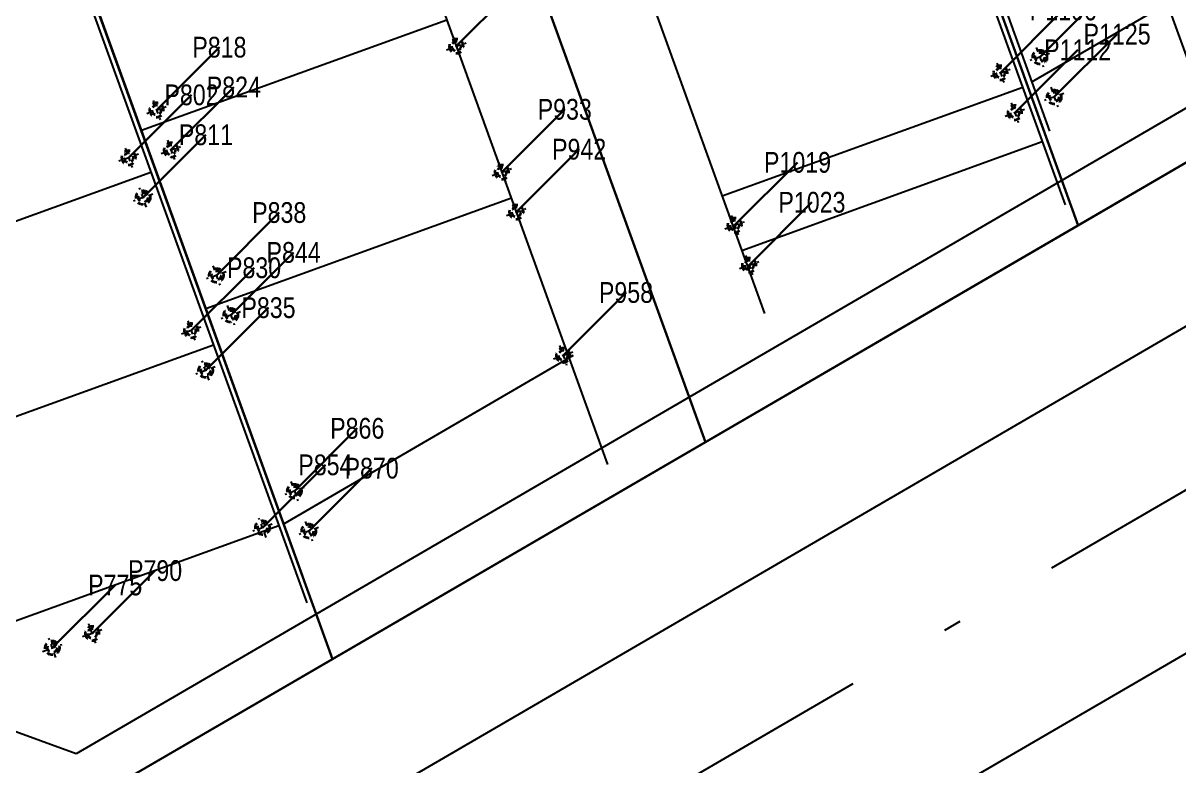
# Model space of a CAD drawing. Header units: millimetres. Extents: x 0 to 571985, y 0 to 2066666.
# Drawn here: x 568588.18 to 568612.7, y 2064354.75 to 2064370.5 of the extents above; entities that cross this region are included whole.
import ezdxf
from ezdxf.enums import TextEntityAlignment as Align
from ezdxf.xclip import XClip

# ---------------------------------------------------------------- set-up
doc = ezdxf.new("R2010")
doc.units = ezdxf.units.MM
for name, pattern in [('ACAD_ISO10W100', [18.5, 12, -3, 0.5, -3]), ('CENTER', [3, 1.5, -0.5, 0.5, -0.5]), ('CENTER2', [1.125, 0.75, -0.125, 0.125, -0.125]), ('HIDDEN', [0.75, 0.5, -0.25])]:
    doc.linetypes.add(name, pattern=pattern)
for name, color, linetype in [('01.AXIS', 160, 'CENTER2'), ('BoThamCo', 94, 'Continuous'), ('CDC.01.AXIS', 160, 'CENTER2'), ('ChiaLo', 128, 'CENTER'), ('datOBt', 42, 'Continuous'), ('datOlienke', 42, 'Continuous'), ('LogDg', 7, 'Continuous'), ('LoLK', 6, 'Continuous'), ('RANHGIOI', 2, 'HIDDEN'), ('TimDg', 222, 'Continuous'), ('ViaHeS', 32, 'Continuous')]:
    doc.layers.add(name, color=color, linetype=linetype)
for name, color, linetype, lineweight in [('A-TUONG', 255, 'Continuous', 35), ('boDnv', 54, 'Continuous', 25), ('E- RANH GIOI', 1, 'CENTER', 13), ('kata_text', 254, 'Continuous', 30)]:
    doc.layers.add(name, color=color, linetype=linetype, lineweight=lineweight)
doc.styles.add('kata_dim', font='vnrms.shx', dxfattribs={"width": 0.66, "oblique": 7})
doc.styles.add('kata_text', font='arial.ttf', dxfattribs={"width": 0.8})
doc.styles.add('rms', font='romans.shx', dxfattribs={"width": 0.7, "bigfont": 'vns.shx'})
doc.linetypes.add('ADL', pattern='A,0.125,-0.15,["++",rms,S=0.5,R=0,X=0,Y=-0.2245],-1.35,1.125', length=2.75)
doc.dimstyles.new('kata_dim_iso', dxfattribs={"dimtxt": 2.5, "dimasz": 1.5, "dimexe": 1.5, "dimexo": 2.5, "dimtad": 1, "dimdec": 0, "dimzin": 0, "dimdsep": 46, "dimtxsty": 'kata_dim', "dimblk": 'kata_block_ArchTick', "dimcen": 0.09, "dimdle": 1.2, "dimclrd": 8, "dimclre": 8, "dimclrt": 3, "dimadec": 0, "dimazin": 0, "dimtfac": 1, "dimtdec": 0, "dimtix": 1, "dimtofl": 0, "dimtmove": 0, "dimatfit": 3, "dimfxl": 3.75, "dimfxlon": 1, "dimtolj": 1, "dimtzin": 0, "dimarcsym": 0})

# ---------------------------------------------------------------- blocks, each defined once
blk = doc.blocks.new('NEN')
at = {"layer": 'boDnv', "color": 10, "linetype": 'ADL', "ltscale": 0.25}
for points in [[(9.135359026608057, -145.2125740915071), (3.992611098452471, -143.3445766749792), (-37.43428030260839, -28.80586730875075), (-34.86410555709153, -22.83283080765978), (-8.04750639386475, -11.14387365942821), (-2.559041563072242, -13.50553907058202), (37.28898644424044, -123.6789444207679), (34.9153011807939, -130.2138918824494)], [(-60.77620542817749, -174.6962840363849), (-66.48328283778392, -171.9395730136894), (-108.5087204030715, -55.7459795163013), (-105.8590447856113, -50.09356570662931), (-78.42663770995568, -40.17168553941883), (-72.77422390063293, -42.82136115664616), (-30.43689598282799, -159.877281447174), (-33.11021318344865, -165.4117129042279)], [(79.62687340052798, -120.3978734593838), (85.35573884751648, -122.1077631192748), (98.44038573477883, -148.2693321285769), (96.58161735674366, -154.4970052819699), (27.1117276182631, -194.9143496286124), (21.96897969022393, -193.0463522120845), (11.82465383468661, -164.9989184890874), (14.19833909813315, -158.4639710285701)]]:
    blk.add_lwpolyline(points, close=True, dxfattribs=at)
at = {"layer": 'BoThamCo'}
for points in [[(-54.31267545348965, -43.14741630642675), (-17.61476345011033, -144.6112562210765, 1), (-14.3234282459598, -143.4208308451343), (-51.02134024910629, -41.95699093048461, 1)], [(-44.1962884159293, -339.7476335950196, 0.01002229398740908), (-6.391242290730588, -326.2115183053538, 0.9907412272363626), (-7.667181021068245, -322.9522664861288, -0.01001416821461539), (-45.3098233678611, -336.4295429191552), (-148.347447777749, -371.0084636590909, 1), (-147.2339128400199, -374.3265543414745)]]:
    blk.add_lwpolyline(points, format="xyb", close=True, dxfattribs=at)
at = {"layer": 'ChiaLo', "ltscale": 5}
for points in [[(22.48262376349885, -138.6041112015955), (-21.83819383813534, -16.06416010949761)], [(-46.61859319650102, -170.9998688641936), (-92.48296278342605, -44.19224413670599)], [(-100.6212374222232, -80.49373021232896), (-63.00597794586793, -66.88886878197081)], [(-98.58050820766948, -86.13601913372986), (-60.9652487313142, -72.53115770337172)], [(-96.53977899311576, -91.77830805513076), (-58.92451951676048, -78.17344662477262)], [(-94.49904977867845, -97.42059697653167), (-56.88379030220676, -83.81573554617353)], [(-92.45832056412473, -103.0628858979326), (-54.84306108765304, -89.45802446757443)], [(30.38940781459678, -134.003971272381), (25.26774131914135, -119.8433849876747)], [(14.57583971240092, -143.20425113081), (8.340874554938637, -125.9655726314522)], [(15.97437321080361, -179.4123524001334), (92.78416041773744, -134.7246808013879)]]:
    blk.add_lwpolyline(points, dxfattribs=at)
at = {"layer": 'datOBt'}
blk.add_lwpolyline([(79.49811875342857, -119.315852370346), (86.05649714812171, -121.2733260635287), (99.51182368712034, -148.1760355385486), (97.42663754918613, -155.1623055255041), (27.21014339686371, -196.0140217675362), (21.18775345175527, -193.8265124794561), (10.76099296950269, -164.9981923194136), (13.3821675570216, -157.7818867384922)], close=True, dxfattribs=at)
at = {"layer": 'datOlienke'}
for points in [[(9.233774805208668, -146.3122462304309), (3.211384859983809, -144.1247369425837), (-38.50920975196641, -28.77398531138897), (-35.62631696776953, -22.0741981244646), (-8.050070708966814, -10.05412209359929), (-1.765962567180395, -12.75814977637492), (38.35264730942436, -123.6796705904417), (35.73147272190545, -130.8959761725273)], [(-60.84429510252085, -175.7739445625339), (-67.28509311180096, -172.6628217245452), (-109.5899848429253, -55.69658228638582), (-106.5886850870447, -49.29406717256643), (-78.3772404800402, -39.09042109944858), (-71.97472536668647, -42.09172085532919), (-29.35330863879062, -159.9331011343747), (-32.3928912904812, -166.2257931653876)]]:
    blk.add_lwpolyline(points, close=True, dxfattribs=at)
at = {"layer": 'LogDg'}
for points in [[(34.29627934622113, -348.7657205443829, -0.1246657798812408), (14.11354708799627, -339.7707537985407, 0.2629367667164581), (-5.331122650881298, -336.7708804975264, -0.0093448861816334), (-40.95930880331434, -349.4731436853763), (-145.8680723966099, -384.6800095464569, 0.4052568048599447), (-155.4559765766608, -403.2345153645147), (-146.5573141133646, -432.719750760356), (-158.0455204886384, -436.1868986212648), (-166.5718085390981, -407.9355056444183, 0.4232274080272537), (-185.7044202957768, -398.0488694803789), (-272.0773986236891, -427.0352168343961, 0.4065199173239304), (-277.1808489316609, -436.9641538935248), (-262.9472513485234, -483.3972716603894), (-271.5520452110795, -486.0349832554348), (-285.5926128193969, -440.2315716135781, 0.4219492915589893), (-295.7865738342516, -434.9918996153865), (-422.2600438954541, -477.4357750662602, 0.3468311455305138), (-427.6835616462631, -485.7262348234653), (-426.6624605812831, -497.249087563483, 0.1098508434369424), (-417.2095136656426, -527.045369184576), (-422.3983479177114, -530.0580090736039, -0.1098508434394714), (-432.6390404097037, -497.7787039845716), (-433.1943761169678, -491.5118888805155, 0.4849671442629072), (-443.7084045754746, -484.633739579469), (-484.1993264361518, -498.2222941075452, 0.367009995740145), (-492.2282128072111, -511.5103090975899), (-484.4021833750885, -560.0116658185143), (-490.3255680758739, -560.9674449162558), (-497.4328573270468, -516.9204381546006, 0.4575121343061496), (-512.8890439668903, -507.3876917762682), (-525.337411860819, -511.3137803694699, 0.375227047875502), (-533.5537957799388, -524.7953446214087, 0.0494446077986198), (-523.248268238618, -562.1180552095175), (-518.4038580228807, -576.5773649825715), (-525.5153387702303, -578.9599773285445), (-530.3067144589731, -564.6589618825819, -0.0442762420745262), (-540.2209701162064, -530.0359311103821, 0.4483491219588146), (-555.6135538989911, -520.8625440734904), (-568.8527564661345, -525.0380538604222), (-576.0715773432748, -502.1494878225494), (-552.3905954875518, -494.6807470584754, 0.3333358165575122), (-544.0028458365705, -482.9756999663077), (-545.8647843094077, -397.3050282343756, 0.120558977139746), (-569.9983498048969, -307.1979523275513), (-621.9793475940824, -219.7121832445264, 0.3349428730565918), (-635.3588319061091, -214.2393422403838), (-686.9309797416208, -227.8546354575083), (-689.8026436100481, -216.9773174913134), (-647.9573339804774, -205.9299559935462, 0.4981914510303347), (-640.7040659333579, -188.1978519575205), (-654.3784512504935, -165.183401154587, -0.1449785006445813), (-668.8526898410637, -108.0611985353753), (-659.8453048655065, 118.2304685944691, 0.4280877767542854), (-671.9240427541081, 130.7074180594645), (-689.2219819126185, 130.5802273314912), (-689.3047002640087, 141.8299232246354), (-670.3440260862699, 141.9693399455864, 0.4004741393392213), (-658.4417540146969, 153.4917417173274), (-657.8282681736164, 168.9042875436135), (-656.0597735294141, 189.3737533113454), (-648.587609265931, 188.7281828494743), (-650.3411241833819, 168.4321001374628), (-650.8885904261842, 154.6781583337579, 0.4253445715659649), (-638.9212427333696, 142.2009068296757), (-621.6126933796331, 142.3281755745411, 0.4026509643918764), (-609.707179718418, 153.940497081494), (-609.3868622465525, 163.8585706413724, -0.0198665913619288), (-608.2266326659592, 179.9420845555142), (-606.8004730622051, 192.6519990905654), (-600.8378922767006, 191.9829472396523), (-602.2640518801054, 179.273032707395, 0.0198665913736632), (-603.3899889622116, 163.6648935673293), (-603.6762275611982, 154.8020130237564, 0.425871475322759), (-591.5942480823724, 142.4149832946714), (-548.3623351545539, 142.7328650054988), (-548.2796168022323, 131.4831691095605), (-592.8866742029786, 131.1551760395523, 0.4017886036268251), (-604.7909849073039, 119.5784634037409), (-607.7538210147759, 35.57125063450076, -0.0059835578369214), (-607.9831587348599, 30.71819142554887, 0.4624623566101164), (-599.1770736501785, 22.28710818546824), (-555.3773518754169, 26.8008734814357), (-554.7622814135393, 20.83248271560296), (-603.2421368046198, 15.83640785655007, 0.3556126631572654), (-610.3809183033882, 8.688677939586341), (-613.7935364348814, -24.83777977363206, 0.4753476817702466), (-605.0145670375787, -33.60575856361538), (-508.267539359862, -23.63552683126181, 0.01607196613374), (-476.8057064540917, -19.36752837034874, 0.3739200414703855), (-470.1383224737365, -11.25904120551422), (-470.7045836194884, 9.3479020036757), (-464.7068476536078, 9.512714649550617), (-464.2352970461361, -7.647595000453293, 0.461916293586825), (-454.7466747702565, -15.28755263634957), (-421.5812160966452, -8.993303748546168, 0.0205674290828889), (-382.014764922671, 0.2159196452703327), (-299.7637433090713, 22.96281221555546, 0.4150041201205401), (-292.7982491637813, 35.29251482058316), (-296.9693465661258, 50.21799815748818), (-285.4121637544595, 53.44778536865488), (-281.2178257950582, 38.43914009141736, 0.4134234463224298), (-268.9213485846994, 31.49241617135704), (-169.9684402433923, 58.85829116543755, 0.4277016234696195), (-164.4960537843872, 69.0522719186265), (-169.6234711797442, 84.75361699960195), (-163.9198864111677, 86.61617460963316), (-158.4792555337772, 69.95569697231986, 0.4008529283221588), (-148.7420826226007, 64.72853650641628), (-123.8969600369455, 71.59956769063137, 0.437327107829602), (-113.7947357149096, 91.17323218542151), (-114.4623362950515, 93.01311536249705), (-128.5505432080245, 136.1544828796759), (-105.7362041493179, 143.6047133123502), (-91.76882965897676, 100.8333627805114), (-90.90998701797798, 98.46642336063087, 0.4297542289755008), (-70.9566198461689, 89.77177607244812, 0.0010786648149026), (-63.93359856237657, 92.7659228274133, 0.0014744002071299), (-62.34210456162691, 93.45405392465182), (-47.53430226258934, 99.90855494141579, 0.3865360149271803), (-43.12613018171396, 109.7255658265203), (-48.30147215083707, 125.5736670994665), (-42.59788739378564, 127.436224706471), (-38.07614002469927, 113.5895821715239, 0.4424435993488592), (-27.27475273516029, 108.7393915755674), (111.6174999594223, 169.2804609455634, 0.4142135623479493), (115.7544930960285, 179.8106692906003), (109.3612778938841, 194.4778707604855), (114.8614784494275, 196.8753264623228), (121.2546936593717, 182.208124975441, 0.4142135623999442), (131.7849020048743, 178.0711318387184), (252.9700206073467, 230.8939245406073), (276.8715140144341, 241.3122303965501), (291.5789559965488, 249.056852357462, 0.4198373500683886), (295.2671894438099, 261.3654298323672), (290.9500380031532, 269.1961866004858), (301.4588235805277, 274.9897542137187), (306.0577889792621, 266.6478232163936, 0.4087170928909804), (318.1356007927097, 263.0311074645724), (326.5464246325428, 267.46393470373), (332.1477299416438, 256.8363087414764), (324.2328080678126, 252.6557133654132, 0.4194662506733147), (320.5546221035765, 240.3524347804487), (397.0924474310596, 101.5226758436766, 0.4336425714191151), (408.4134911808651, 98.64864840358496), (440.7865088158287, 119.3860591554549), (444.0228988390882, 114.3337547695264), (410.4277472221293, 92.81347308959812, 0.3950478591356143), (407.7370768684195, 82.21468883147463), (451.0561694777571, 3.639433299656957, -0.0055762461036101), (472.2193723085802, -35.78139715944417, 0.4220170457770137), (490.0658942151349, -41.11815114459023), (502.9949658159167, -33.91820207051933), (514.6716208813014, -54.88617113046348), (500.2954070724081, -62.89200561633334, 0.4041933322591431), (495.0522026685067, -80.18092904845253), (502.5021754556801, -94.71098336251453), (491.8239669348113, -100.1860050775576), (485.0945875765756, -87.06136014754884, 0.4245561171500276), (467.1920202277834, -81.64036487252451), (316.1644024878042, -165.9130056535359), (307.2109560912941, -171.1151354645845, 0.3960005967415532), (304.0749832683941, -181.6108752004802), (326.1471909089014, -225.7422597403638), (318.0978215954965, -229.7681327713653), (296.726359265158, -187.0378251534421, 0.4326641440641966), (285.5523421983235, -183.6991930285003), (178.0715809733374, -246.1476455426309, 0.3897719342424495), (174.8600444270996, -256.4881370894145), (194.0999455555575, -297.1258275085129), (188.6770265548257, -299.6933067212813), (170.2313283190597, -260.7330974426586, 0.4390850403021555), (158.9817475291202, -257.239217129536), (145.4963118317537, -265.0745225476567, -0.0134524192283531), (97.70133368717507, -291.150503329467, 0.262925858503226), (86.85306584485807, -307.5633501864504, -0.1620678458419849), (76.01520611695014, -333.8417583054397, 0.2703228810245677), (72.31826137693133, -353.6529180854559), (79.98090749850962, -375.0735400244594), (57.38291990023572, -383.1573567553423), (49.72034179442562, -361.7369249525946, 0.2703245738334852), (34.29627934622113, -348.7657205443829)], [(-54.54777082498185, -43.23244669032283), (-17.84985882195178, -144.6962866047397, 0.9999999999353631), (-14.0883328744676, -143.3358004607726), (-50.78624487749767, -41.87196054635569, 1.000000000064636), (-54.54777082521468, -43.23244669032283)], [(49.53637964907102, -260.0654923813418, -0.2699449570361327), (34.09481406200211, -247.1532176176552), (22.99926209100522, -216.4757962685544, -0.3624568435240875), (26.49927695083898, -206.8399723563343), (119.6846709583187, -152.6250287145376, -0.414383604057916), (136.0950054051355, -156.9687729713041), (142.2222439397592, -167.5144347986206, 0.4142135623498612), (153.1584519909229, -170.4125986055005), (250.593018430518, -113.8011843743734, -0.4326641440509916), (261.7670354971197, -117.139816499548), (278.7985161260003, -151.1927229035646, -0.3960005967106472), (275.6625433031004, -161.688462638529), (133.4392683813348, -244.3230041975621, -0.0129992497524106), (88.37141476594843, -268.964142621262, -0.2781172685846299), (67.76741669920739, -267.5573573294096, 0.1108475370652029), (49.53637952602003, -260.0654931012541)]]:
    blk.add_lwpolyline(points, format="xyb", dxfattribs=at)
for points in [[(-9.551515261409804, -7.434165647719055), (-39.86628524912521, -20.64283095952123, 0.3956287128494158), (-44.19376489915885, -30.69785519642755), (-2.58249322057236, -145.7463464725297, 0.4679364043365623), (8.963595709647052, -149.9402258126065), (37.95513723837212, -133.0730460705236, 0.3624568435447342), (41.45515209855512, -123.4372221585363), (1.167108879424632, -12.04724531271495, 0.4330458965175016)], [(-107.6090497013647, -46.47292271349579), (-76.57646062993445, -35.24891203036532, -0.4142135623706253), (-66.33243644866161, -40.0509916394949), (-23.72730616375338, -157.8473425095435, -0.4210431921595205), (-28.70510270516388, -168.1526193243917), (-59.99882489489391, -178.6546388093848, -0.4074167562561199), (-70.06713214400224, -173.791306566447), (-112.4111293100286, -56.71694689546712, -0.4142135623727668)], [(102.331932720379, -147.107968846336), (88.88554362382274, -120.2231289804913, 0.4328364540872843), (77.70751164329704, -116.8868311594706), (8.522908357786946, -157.1381968227215, 0.3624568435590229), (5.022893498302437, -166.7740207344759), (15.393875379581, -195.448122005444, 0.4679364043419005), (26.93996431014966, -199.6420013445895), (99.19997481105383, -157.6013742785435, 0.3958327164936001)], [(-44.1167491863016, -339.9846431114711, 0.0100228539561194), (-6.300171115086414, -326.4443510253914, 0.9913355252568584), (-7.756147409556434, -322.7186321953777, -0.0100141682146343), (-45.38936259783804, -336.1925334027037), (-148.4269870076096, -370.7714541426394, 1), (-147.1543736101594, -374.5635638576932)]]:
    blk.add_lwpolyline(points, format="xyb", close=True, dxfattribs=at)
at = {"layer": 'LoLK'}
for points in [[(-60.96524873143062, -72.53115770337172), (-63.00597794610076, -66.88886878173798), (-81.81360768456943, -73.69129949714988), (-79.77287846966647, -79.33358841831796)], [(-58.92451951664407, -78.17344662500545), (-60.96524873119779, -72.53115770337172), (-79.77287846966647, -79.33358841901645), (-77.73214925534558, -84.97587734018452)], [(-56.88379030220676, -83.81573554640636), (-58.92451951676048, -78.17344662500545), (-77.73214925487991, -84.9758773399517), (-75.69142004079185, -90.6181662613526)], [(-54.84306108753663, -89.45802446780726), (-56.88379030209035, -83.81573554617353), (-75.69142004067544, -90.61816626158543), (-73.65069082612172, -96.26045518321916)], [(-52.80233187321573, -95.1003133887425), (-54.84306108776946, -89.4580244680401), (-73.6506908260053, -96.26045518298633), (-71.60996161145158, -101.9027441048529)], [(-73.65069082635455, -96.2604551827535), (-75.69142004067544, -90.61816626111977), (-94.49904977867845, -97.42059697606601), (-92.45832056424115, -103.0628858974669)], [(38.35264730954077, -123.6796705909073), (35.61193767539226, -116.1020480943844), (25.26774131902494, -119.8433849879075), (30.38940781448036, -134.003971272381), (35.73147272190545, -130.895976172993)], [(25.26774131902494, -119.8433849876747), (16.80430793692358, -122.9044788095634), (22.48262376349885, -138.6041112013627), (30.38940781459678, -134.0039712726139)], [(16.80430793680716, -122.9044788093306), (8.340874554822221, -125.9655726314522), (14.57583971240092, -143.20425113081), (22.48262376338243, -138.6041112015955)], [(8.340874554822221, -125.9655726309866), (-2.003321800846606, -129.7069095242769), (3.211384860100225, -144.1247369432822), (9.233774805208668, -146.3122462304309), (14.57583971228451, -143.2042511305772)]]:
    blk.add_lwpolyline(points, close=True, dxfattribs=at)
at = {"layer": 'RANHGIOI', "color": 1, "ltscale": 9, "const_width": 1}
blk.add_lwpolyline([(460.0002608364448, -51.29896371345967, 0.006594107435328542), (435.2929911182728, -5.050918132066727), (303.0784757988295, 234.7691866031382), (284.6716201863019, 225.0765331583098), (-55.99284061836079, 76.58595611830242), (-56.83866986131761, 76.22319068433717, -0.005137433380439285), (-90.74293923540972, 62.09280168754049), (-377.2168801384978, -17.13286422030069, -0.02056742908652707), (-418.2250238711713, -26.67764636431821), (-463.4433179846965, -35.25932166492566, -0.02121833569223638), (-506.4223279642174, -41.54069912619889), (-623.6381061704597, -53.62033091927879), (-626.4644317809725, -70.88383709453046, 0.1285739781783505), (-620.4203359626699, -135.3604905081447), (-615.5047763336916, -148.8597172754817, 0.03940831777614574), (-607.1434446739731, -167.1883905101568), (-594.1724651155528, -190.5545449126512), (-547.5695588345407, -259.4930148159619, -0.1198699787172983), (-522.7037935878616, -326.3974992926233), (-507.9167651556199, -451.947036530124), (-504.4749816826079, -473.2772870000917), (-499.2712628248846, -471.6360870120116), (-50.47988043015357, -321.0239030651283, 0.05068378633206799), (130.4249903328018, -239.1350950314663), (301.3185663222102, -139.8425403106958)], format="xyb", close=True, dxfattribs=at)
at = {"layer": 'RANHGIOI', "color": 5, "ltscale": 20, "const_width": 3}
blk.add_lwpolyline([(77.12641439645085, -402.7222436082084), (-90.74293923878577, 62.0928016861435)], dxfattribs=at)
at = {"layer": 'TimDg', "linetype": 'ACAD_ISO10W100', "ltscale": 0.75}
for points in [[(80.71024811756797, -412.7407079888508), (34.27783704386093, -282.9407527891453), (-103.1383642241126, 96.99300055368803), (-128.2290925632697, 173.8266486825887)], [(-69.2329716536915, -184.9180030110292), (-156.4988483571215, 56.35814760858193)], [(26.36317523813341, 11.49131639534608), (109.6341982644517, -155.0015690522268)], [(47.398640731466, -131.0496383272111), (0, 0)], [(9.14898940443527, -213.4635200267658), (246.061904402799, -75.62839604145847)]]:
    blk.add_lwpolyline(points, dxfattribs=at)
blk.add_lwpolyline([(-358.6332583188778, -282.0393179897219), (-15.31849009322468, -166.8245677698869, 0.05082929117719046), (-9.77680878690444, -164.3141193853226), (222.7352653577691, -29.03938956279308)], format="xyb", dxfattribs=at)
at = {"layer": 'ViaHeS', "elevation": 3.0256135e-09}
blk.add_lwpolyline([(-483.3620332233841, -504.2701624135952), (-441.2102577695623, -490.1242335743736), (-436.0287204216002, -493.5139321684837), (-435.6273303239141, -498.0435121944174, 0.109850843434408), (-424.9927650438622, -531.5643290185835), (-414.6150965393754, -525.5390492395964, -0.1098508434386373), (-423.6741706669563, -496.9842793527059), (-424.3422501670429, -489.4451806664001), (-420.0009567659581, -483.006496314425), (-295.2485857934225, -441.1402132653166), (-289.0430001314962, -444.329869708512), (-275.8544421459083, -487.3538390544709), (-258.6448544141604, -482.0784158613533), (-271.9723939823452, -438.6010581026785), (-268.6975989835337, -432.2298324676231), (-181.633558977861, -403.0115682075266), (-172.9747895961627, -407.4859234914184), (-163.7896236754023, -437.9204725525342), (-140.8132109228754, -430.9861768295523), (-150.2111657873029, -399.8465631455183), (-145.5974022439914, -390.9180109926965), (-39.02623859152663, -355.1532518335152, 0.00854505725447), (-6.235198536654934, -343.5215795903932, -0.2491929108017262), (12.37514242075849, -345.9636118854396, 0.099750363567013), (30.77203662553802, -354.1806715594139, -0.2569490066293848), (45.21490332507528, -366.956843848573), (51.73317088955082, -385.1784011244308), (85.63032036134973, -373.0526159026194), (79.11205279477872, -354.8310586204752, -0.2569490066569858), (82.1742195134284, -335.7929363835137, 0.1369182594034541), (92.60684876306914, -310.4380371225998, -0.2491929108081194), (103.3078007012373, -295.0173387336545, 0.0126585462628185), (148.5105784242041, -270.2624119943939), (162.15726042795, -262.3334192754701), (168.6200676443987, -264.3406296176836), (185.9655670531793, -300.9770463276654), (196.8114050602308, -295.8420879004989), (179.0327040727716, -258.2906814764719), (181.2163792680949, -251.2596934826579), (287.3839344523149, -189.5742397063877), (293.9437717862893, -191.5342227204237), (314.0731369409477, -231.7810692854691), (330.171875567059, -223.7293232234661), (309.5379664294887, -182.4736865595914), (311.6246115069371, -175.4899258934893), (319.1335584316403, -171.1270789045375), (408.2768159890547, -121.3855956254993), (412.2735879534157, -122.5890857535414), (434.351015069522, -165.3212618844118), (442.3469141505193, -161.190209006425), (420.1368979751132, -118.2013988476247), (421.3796346874442, -114.0742895884905), (470.3345627395902, -86.75768930045888), (479.6410855299328, -89.57575528440066), (486.4848626742605, -102.9235159354284), (507.8412797158817, -91.97347250441089), (500.4991151208524, -77.65368189639412), (503.4210100959754, -68.01903586438857), (517.5907846476184, -60.1281633945182), (500.0758020498324, -28.67620980646461), (486.9708213876002, -35.97411922272295), (477.6245228354819, -33.16990212630481, 0.0055997125078593), (456.3105622666189, 6.536217105574906), (412.3241539625451, 86.32189737656154), (414.1204211127479, 93.39754972048104), (444.8319963462418, 113.070678670425), (439.9774113084422, 120.6491352545563), (409.7657999792136, 101.2962716855109), (403.1415598185267, 102.9779406564776), (327.7140408960404, 239.7937467296142), (330.524095126777, 249.1931857024319), (334.9452649843879, 251.5284109555651), (323.7489594034851, 272.7717000273988), (318.9262763896259, 270.2298981174827), (309.354146250058, 273.0962313036434), (306.7132163690403, 277.8865380196366), (285.6956452141749, 266.2994027936365), (288.1096317195334, 261.9207421364263), (285.2954558983911, 252.5291183104273), (274.2714786301367, 246.7241294796113), (129.387446300243, 183.5713324004319), (122.806066084886, 186.1569531115238), (117.6115787288873, 198.0740543145221), (106.6111776171019, 193.279142908752), (111.8056649733335, 181.3620417055208), (109.2200442629401, 174.7806614914443), (26.32963867485523, 138.6499652387574), (-29.86861365940422, 114.1539820104372), (-36.00424546236172, 116.9090895606205), (-39.7460950112436, 128.3675035105553), (-51.15326453826856, 124.6423882937524), (-47.05490884417668, 112.0922695787158), (-50.08627796731889, 105.3414025222883), (-75.92142146243714, 94.08024731860496), (-84.51130598667078, 97.93739788956009), (-100.0326193857472, 145.4672709214501), (-134.2541279683355, 134.2919252736028), (-118.656749298214, 86.5291226846166), (-123.2305147061124, 78.00909638730809), (-150.2580362723675, 70.53451288049109), (-156.6292742433725, 73.9547544172965), (-161.0680940333987, 87.54745341138914), (-172.475263561355, 83.82233819551766), (-168.2072874873411, 70.75280241155997), (-171.4742627786472, 64.66706934245303), (-269.5464331691619, 37.54476641560905), (-275.7112844719086, 41.0275134886615), (-279.6335723458324, 55.06267897458747), (-302.7479379716096, 48.60310455155559), (-298.8430805155076, 34.6303105186671), (-302.3164424751885, 28.48207191447727), (-383.6140598179772, 5.998847609618679, -0.0205674290908518), (-422.6999468225986, -3.098522873595357), (-456.2462867791764, -9.465056655462831), (-461.2959480455611, -5.399218957638368), (-461.7079796614125, 9.595120972488075), (-473.7034516056301, 9.26549568050541), (-473.2389899555128, -7.636838016333058), (-478.0281851240434, -13.48889106768183, -0.0159549027963659), (-508.882609821856, -17.66713606542908), (-606.1469419619534, -27.69067843141966), (-610.6142731602304, -23.22893999540247), (-607.4904218798038, 7.460596256423742), (-602.0104351359187, 12.94745212956332), (-554.4547461826587, 17.84828733373433), (-555.6848871065304, 29.78506886353716), (-600.447817846085, 25.17204039962962), (-605.0434380876832, 29.64516986953095, 0.0070725003907776), (-604.7556851111585, 35.4655099036172), (-601.9119857639307, 116.094760932494), (-594.6654465801548, 123.1418805704452), (-548.2207948626019, 123.4833853635937), (-548.4211570940679, 150.7326487505343), (-593.4199406642001, 150.4017753445078), (-600.492644500453, 157.3495761635713, -0.0278861091632581), (-599.2827614871785, 178.93850678741), (-597.8566018843558, 191.648421314545), (-609.7817634547828, 192.9865250163712), (-611.2079230585368, 180.2766104815528, 0.0198665913619367), (-612.3852988891304, 163.9554091696627), (-612.5973578620469, 157.3893717874307), (-619.8231252048863, 150.341550424695), (-639.3164995118277, 150.1982167905662), (-646.9981006933376, 158.133064838592), (-646.5975521883229, 168.1960064345039), (-644.8515271343058, 188.405397617491), (-659.7958556610392, 189.6965385423973), (-661.5718401687918, 169.1403812463395), (-662.0143738116603, 158.0226510665379), (-670.3323401218513, 149.9701591404155), (-689.363526004483, 149.8302239514887), (-689.1631561716786, 122.5799266046379), (-671.4173957791645, 122.7104101364966), (-663.7357945976546, 114.7755620887037), (-672.5997226472246, -107.9120504586026, 0.1449785005980277), (-657.6023188105319, -167.0989109976217), (-644.6868830857566, -188.8360240876209), (-648.3354437547969, -197.7556802954059), (-691.844715703628, -209.2423357914668), (-684.8889076525811, -235.589617139427), (-633.8603068724042, -222.1178229362704), (-622.0389041820308, -226.9533349685371), (-573.255391974817, -309.057628184557, -0.1204742280587071), (-549.6138989619212, -397.3865102704149), (-547.8422683648532, -478.9019769974984), (-555.2979764038464, -489.3063664135989), (-577.8762859565904, -496.4273355512414), (-567.048047964694, -530.7602057764307), (-552.742667245795, -526.2484342304524), (-543.7132454941748, -531.7187239136547, 0.0429791116498048), (-533.8363038351526, -565.9283220085781), (-529.0710791434394, -580.1512835014146), (-514.8481176502537, -575.3860588103998), (-519.7194254132919, -560.8464668253437, -0.045575623263717), (-529.315479435958, -527.1663496145047), (-523.005437202286, -516.869638312608), (-508.2465236159042, -512.214827113552), (-500.4556036654394, -517.0199492094107), (-493.2872604264412, -561.4453344654758), (-481.4404910246376, -559.5337762695272), (-488.8832240711199, -513.4078763325233), (-483.3620332233841, -504.2701624135952)], format="xyb", dxfattribs=at)
at = {"layer": 'ViaHeS'}
for points in [[(9.233774805208668, -146.3122462304309), (3.211384859983809, -144.1247369425837), (-38.50920975196641, -28.77398531138897), (-35.62631696776953, -22.0741981244646), (-8.050070708966814, -10.05412209359929), (-1.765962567180395, -12.75814977637492), (38.35264730942436, -123.6796705904417), (35.73147272190545, -130.8959761725273)], [(-60.84429510252085, -175.7739445625339), (-67.28509311180096, -172.6628217245452), (-109.5899848429253, -55.69658228638582), (-106.5886850870447, -49.29406717256643), (-78.3772404800402, -39.09042109944858), (-71.97472536668647, -42.09172085532919), (-29.35330863879062, -159.9331011343747), (-32.3928912904812, -166.2257931653876)], [(79.49811875342857, -119.315852370346), (86.05649714812171, -121.2733260635287), (99.51182368712034, -148.1760355385486), (97.42663754918613, -155.1623055255041), (27.21014339686371, -196.0140217675362), (21.18775345175527, -193.8265124794561), (10.76099296950269, -164.9981923194136), (13.3821675570216, -157.7818867384922)]]:
    blk.add_lwpolyline(points, close=True, dxfattribs=at)
blk.add_lwpolyline([(271.2488674473716, -157.3136313336436), (273.3355125248199, -150.3298706654459), (257.6398582481779, -118.947828333592), (251.0800209137378, -116.9878453186247), (144.2898063960019, -179.035076510394), (131.6293230103329, -157.2449706394691), (122.0621834805934, -154.7125903563574), (31.35853614902589, -207.4836622753646), (28.7373615616234, -214.6999678576831), (38.5833523911424, -241.9225530894473, 0.2565942734314264), (53.04495680809487, -254.642214063555, -0.0851726457280658), (69.00638704141602, -261.1842353562824, 0.2651954711210331), (88.81177633232437, -261.9859895484988, 0.0120879282705805), (130.4249903695891, -239.1350950095803)], format="xyb", close=True, dxfattribs=at)
blk = doc.blocks.new('NEN I02')
at = {"layer": 'datOlienke'}
blk.add_lwpolyline([(4.10543775325641, 4.919324992923066), (-6.984919309616089e-10, 0), (-122.6637840473559, 4.656612873077393e-10), (-127.9836059629451, 4.989760910626501), (-129.907787705306, 35.01023909030482), (-125.2276096204296, 40.00000000046566), (-7.2738617437426, 40.00000000046566), (-1.37929949676618, 35.08067500730976)], close=True, dxfattribs=at)
at = {"layer": 'LoLK'}
for points in [[(-7.273861743276939, 40.00000000046566), (-15.33189202379435, 40.00000000046566), (-15.33189202356152, 29), (-0.2735497639514506, 29), (-1.379299496300519, 35.08067500707693)], [(-15.33189202379435, 29), (-15.33189202402718, 20), (1.363069128012285, 20), (-0.2735497637186199, 29)], [(-15.33189202426001, 20), (-15.33189202379435, 11), (2.999688020441681, 11), (1.363069128245115, 20)], [(-15.33189202426001, 11), (-15.33189202426001, 4.656612873077393e-10), (0, 0), (4.10543775325641, 4.919324992923066), (2.999688020208851, 11)]]:
    blk.add_lwpolyline(points, close=True, dxfattribs=at)
blk = doc.blocks.new('A$C758D662A')
at = {"linetype": 'HIDDEN', "ltscale": 500}
for radius in [300, 200]:
    blk.add_circle((2.328306436538696e-10, 0), radius, dxfattribs=at)
at = {"layer": 'CDC.01.AXIS', "ltscale": 200}
for p, q in [((437.2546297444496, 0), (-437.2546297444496, 0)), ((2.328306436538696e-10, 437.2546297444496), (2.328306436538696e-10, -437.2546297444496))]:
    blk.add_line(p, q, dxfattribs=at)
blk = doc.blocks.new('T2 CUM A10')
at = {"layer": '01.AXIS', "ltscale": 500}
for p, q in [((7.890000009109644, 0.9140855792628848), (7.89000000909873, -15.02354744302474)), ((19.11000000969507, 0.9140854628402888), (19.11000000969507, -12.55661970946139)), ((25.8900000096939, 0.9140854628402888), (25.8900000096939, -12.55661970946139)), ((26.11000000676722, 0.9152250847982941), (26.11000000676722, -10.97525385226618)), ((29.38000000676766, 0.9152250847982941), (29.38000000676766, -10.97425385226961)), ((8.000000009863289, 0.4880855790233039), (8.000000009863289, -14.43599420705695)), ((14.89000000986271, 0.4880855790233039), (14.89000000986271, -14.43599420705695)), ((14.89000000986271, -4.410000116518946), (8.000000009863289, -4.410000116518946)), ((0.1100000000558792, -5.30970307109428), (7.890000009106006, -5.30970307109428)), ((14.89000000986271, -8.430000116519382), (8.000000009863289, -8.430000116519382)), ((7.890000009102368, -9.209703071343117), (0.1100000000558792, -9.209703071343117)), ((19.11000000969507, -9.904342945819822), (25.8900000096939, -9.904342945819822)), ((19.11000000969507, -11.13026251075834), (25.8900000096939, -11.13026251075834)), ((7.999999363991083, -13.28238145155601), (15.00000000981236, -12.0094556455243)), ((0.1100000000558792, -13.28138139255507), (7.890000009102368, -13.28138139255507))]:
    blk.add_line(p, q, dxfattribs=at)
blk.add_lwpolyline([(26.11000000676722, -9.858860610751435), (33.89000000676606, -8.46343085753324)], dxfattribs=at)
at = {"yscale": 0.0005, "zscale": 0.0005}
for p, xscale in [((8.450000009983487, -4.109650116517601), -0.0005), ((8.450000009983487, -5.009650116519056), -0.0005), ((14.8900000099864, -4.999950116520656), -0.0005), ((8.450000009983487, -7.839650116520803), 0.0005), ((14.8900000099864, -7.840021595832882), -0.0005), ((8.450000009983487, -8.73965011651862), 0.0005), ((14.8900000099864, -8.740021595834337), -0.0005), ((26.45000000676737, -9.425610025587957), 0.0005), ((26.45000000676737, -10.32561002558941), 0.0005), ((19.15000000969594, -10.57772010954258), -0.0005), ((19.15000000969594, -11.47772010954404), -0.0005), ((14.79025354741025, -11.93639658015135), -0.0005), ((8.450000009983487, -12.70665011651917), 0.0005), ((8.450000009983487, -13.60665011652063), 0.0005)]:
    blk.add_blockref('A$C758D662A', p, dxfattribs=dict(at, xscale=xscale))
for p, xscale, yscale, zscale, rotation in [((7.550000009804353, -4.859705088181816), -0.0005, 0.0005, 0.0005, 270), ((7.550000009804353, -5.759705088183271), 0.0005, 0.0005, 0.0005, 270), ((7.550000008694769, -8.759703071331476), -0.0005, 0.0005, 0.0005, 270), ((25.55000000969376, -9.454342945815457), -0.0005, 0.0005, 0.0005, 359.9999999999989), ((7.550000008694769, -9.659703071332931), 0.0005, 0.0005, 0.0005, 270), ((25.55000000969376, -10.35434294581691), -0.0005, 0.0005, 0.0005, 359.9999999999989), ((7.550000008694769, -13.20593890358041), 0.0005, 0.0005, 0.0005, 270), ((2.490839023583976, -14.0865685460395), 0.0004999999999999997, 0.0004999999999999997, 0.0004999999999999997, 180), ((3.390839023585431, -14.08656854604678), -0.0004999999999999995, 0.0004999999999999995, 0.0005, 180)]:
    blk.add_blockref('A$C758D662A', p, dxfattribs=dict(xscale=xscale, yscale=yscale, zscale=zscale, rotation=rotation))
blk = doc.blocks.new('kata_block_ArchTick')
at = {"color": 8}
blk.add_line((1, 0), (-1, 0), dxfattribs=at)
at = {"color": 8, "const_width": 0.15}
blk.add_lwpolyline([(-0.5, -0.5), (0.5, 0.5)], dxfattribs=at)
blk = doc.blocks.new('*U101')
at = {"color": 0, "ltscale": 0.8, "style": 'kata_text', "width": 0.8}
blk.add_attdef('TEN', text='', height=2.2, dxfattribs=at).set_placement((6.666666666666667, 6.666666666666667), align=Align.MIDDLE_CENTER)
at = {"color": 0, "ltscale": 0.8, "style": 'kata_text', "width": 0.8, "flags": 1}
blk.add_attdef('CHU_THICH', text='', height=2.2, dxfattribs=at).set_placement((0, 0), align=Align.MIDDLE_CENTER)
at = {"layer": 'Defpoints'}
blk.add_leader([(0, 0), (6.666666666666667, 6.666666666666667)], dimstyle='kata_dim_iso', override={"dimasz": 0.6, "dimgap": 0.625, "dimtad": 0}, dxfattribs=at)
blk = doc.blocks.new('A$C6D5A56A7')
at = {"layer": 'kata_text', "xscale": 0.2, "yscale": 0.2, "zscale": 0.2}
for p, values in [((86.4933345192112, -195.9007642730139, 0.001572466406222517), {'TEN': 'P921'}), ((98.86940674961079, -196.1307679666206, 0.001572466406222517), {'TEN': 'P1117'}), ((98.03283609915525, -196.4638972540852, 0.001572466406222517), {'TEN': 'P1106'}), ((99.17551613179967, -196.9771113048773, 0.001572466406222517), {'TEN': 'P1125'}), ((80.13446754019242, -197.2539253258146, 0.001572466406222517), {'TEN': 'P818'}), ((98.33894548134413, -197.3102405923419, 0.001572466406222517), {'TEN': 'P1112'}), ((80.4405769223813, -198.1002686640713, 0.001572466406222517), {'TEN': 'P824'}), ((79.54323405073956, -198.2653725175187, 0.001572466406222517), {'TEN': 'P802'}), ((87.45930399245117, -198.5715149135794, 0.001572466406222517), {'TEN': 'P933'}), ((79.84934343292844, -199.1117158557754, 0.001572466406222517), {'TEN': 'P811'}), ((87.76541337452363, -199.4178582518362, 0.001572466406222517), {'TEN': 'P942'}), ((92.39647934923414, -199.6970781704877, 0.001572466406222517), {'TEN': 'P1019'}), ((92.70258873142302, -200.5434215087444, 0.001572466406222517), {'TEN': 'P1023'}), ((81.40312086860649, -200.7615482718684, 0.001572466406222517), {'TEN': 'P838'}), ((81.70923025079537, -201.6078916101251, 0.001572466406222517), {'TEN': 'P844'}), ((80.86970735318027, -201.9328584196046, 0.001572466406222517), {'TEN': 'P830'}), ((88.75876961625181, -202.4575960319489, 0.001572466406222517), {'TEN': 'P958'}), ((81.17581673536915, -202.7792017578613, 0.001572466406222517), {'TEN': 'P835'}), ((83.05849238310475, -205.3383849684615, 0.001572466406222517), {'TEN': 'P866'}), ((82.38196791277733, -206.1140162828378, 0.001572466406222517), {'TEN': 'P854'}), ((83.36460176529363, -206.1847283064853, 0.001572466406222517), {'TEN': 'P870'}), ((78.7702910277294, -208.3567643172573, 0.001572466406222517), {'TEN': 'P790'}), ((77.9239476894727, -208.6628736993298, 0.001572466406222517), {'TEN': 'P775'})]:
    blk.add_blockref('*U101', p, dxfattribs=at).add_auto_attribs(values)

msp = doc.modelspace()

# ---------------------------------------------------------------- block references
at = {"layer": 'boDnv', "extrusion": (-2.468502494809744e-06, 4.620640694012809e-06, 0.9999999999862782)}
ref = msp.add_blockref('NEN', (568610.5087901624, 2064760.686209751, 8.13732427415517), dxfattribs=at)
XClip(ref).set_block_clipping_path([(-31.409799037501216, 3.727461392292753), (160.54683364764787, 166.1967800196726)])

# ---------------------------------------------------------------- next in the draw order: block references
ref = msp.add_blockref('NEN', (568664.6758144285, 2064734.958444481, 8.136318239176454), dxfattribs=at)
XClip(ref).set_block_clipping_path([(-87.40734983503353, -162.23844006215222), (104.54928285011556, 0.23087856639176607)])

# ---------------------------------------------------------------- next in the draw order: block references
ref = msp.add_blockref('NEN', (568663.3768176624, 2064448.130717039, 8.13556581261754), dxfattribs=at)
XClip(ref).set_block_clipping_path([(-89.35444276069757, -13.311893912497908), (25.819536850438453, 84.16969726374373)])

# ---------------------------------------------------------------- next in the draw order: block references
ref = msp.add_blockref('NEN', (568580.1706193823, 2064500.218258149, 8.13481499225729), dxfattribs=at)
XClip(ref).set_block_clipping_path([(-6.1482444850262254, -205.10008661379106), (109.0257351261098, -107.61849543754943)])

# ---------------------------------------------------------------- next in the draw order: block references
at = {"layer": 'A-TUONG', "extrusion": (-2.468502494809744e-06, 4.620640694012809e-06, 0.9999999999862782)}
ref = msp.add_blockref('T2 CUM A10', (568581.6686850771, 2064369.650950363, 8.134814992257294), dxfattribs=dict(at, rotation=19.88427885616661))
XClip(ref).set_block_clipping_path([(-32.54065173608251, -67.48857061634772), (75.76682646339759, -106.66172144073062), (108.9224149629008, -14.991837786044925), (0.6149367631878704, 24.181313038337976)])
at = {"layer": 'E- RANH GIOI'}
ref = msp.add_blockref('A$C6D5A56A7', (568510.8782233531, 2064565.914279333, -0.001431765512748744), dxfattribs=at)
XClip(ref).set_block_clipping_path([(63.14415327634197, -270.7960922459606), (178.31813288782723, -173.3145010699518)])
at = {"layer": 'LoLK', "extrusion": (-2.468502494809744e-06, 4.620640694012809e-06, 0.9999999999862782)}
ref = msp.add_blockref('NEN I02', (568583.382004243, 2064356.093521209, 8.134814992257295), dxfattribs=dict(at, rotation=289.8842788561666))
XClip(ref).set_block_clipping_path([(54.15667848358862, -29.540651736781), (93.32982930797152, 78.7668264626991), (1.6599456535186619, 111.92241496196948), (-37.51320517109707, 3.614936762722209)])

doc.saveas('drawing.dxf')
